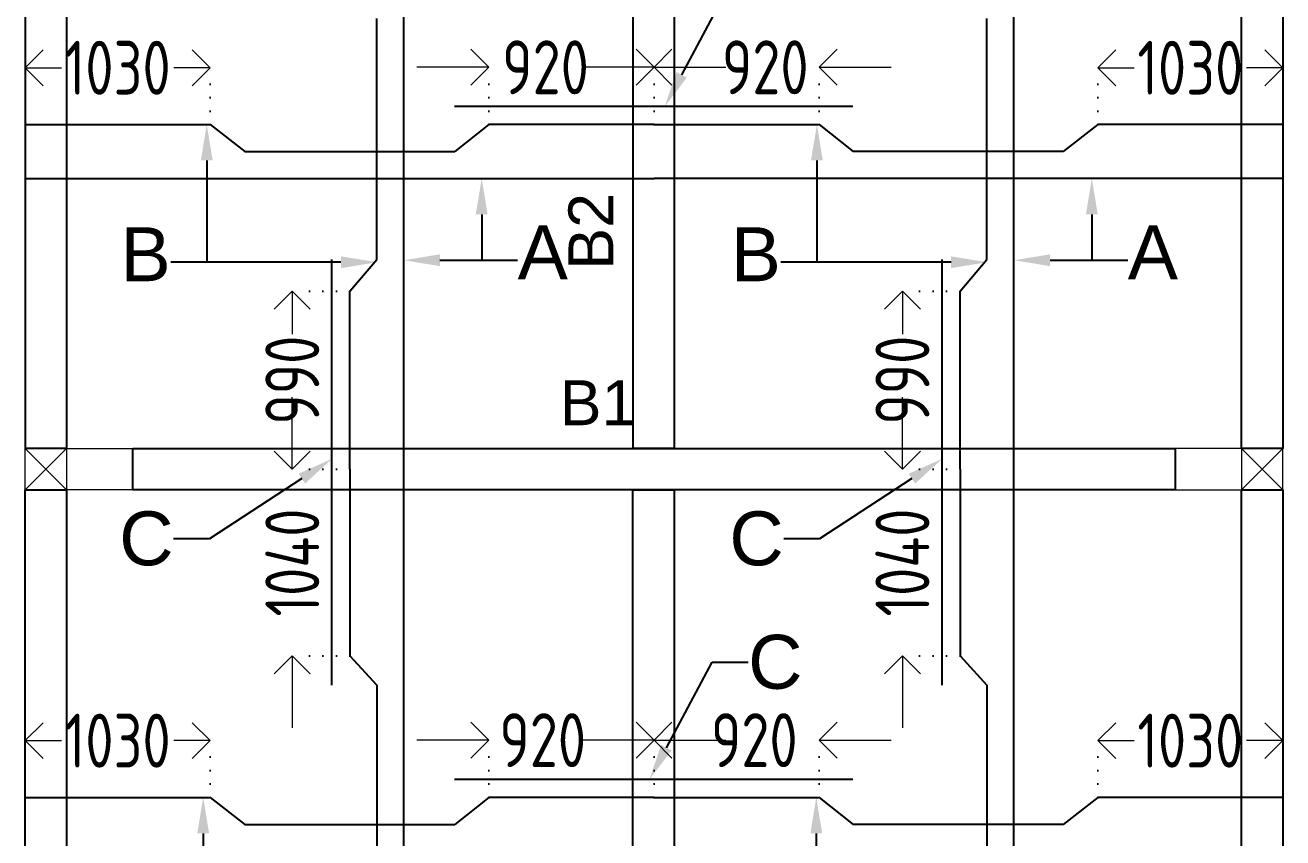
# Model space of a CAD drawing. Header units: inches. Extents: x -605 to 2991212, y -2872845 to 0.
# Drawn here: x 2805439 to 2812439, y -2103179 to -2098657 of the extents above; entities that cross this region are included whole.
import ezdxf
from ezdxf import colors
from ezdxf.entities.mleader import LeaderData, LeaderLine
from ezdxf.enums import TextEntityAlignment as Align
from ezdxf.math import Vec2, Vec3

# ---------------------------------------------------------------- set-up
doc = ezdxf.new("R2010")
doc.units = ezdxf.units.IN
doc.header["$LTSCALE"] = 600
doc.header["$MEASUREMENT"] = 0
doc.linetypes.add('DOT2', pattern=[0.125, 0, -0.125])
for name, color, linetype, lineweight in [('rDIMension', 1, 'Continuous', 18), ('rRCC 2', 40, 'Continuous', 15), ('rREINF 1', 1, 'Continuous', 25)]:
    doc.layers.add(name, color=color, linetype=linetype, lineweight=lineweight)
doc.layers.add('see level', color=2, linetype='Continuous')
doc.styles.add('DIM', font='geniso.shx', dxfattribs={"width": 0.85})
doc.styles.get("Standard").update_dxf_attribs({"font": 'arial.ttf'})
doc.dimstyles.new('ST-100', dxfattribs={"dimscale": 100, "dimtxt": 2.5, "dimasz": 2, "dimexe": 0.18, "dimexo": 0.0625, "dimgap": 0.2, "dimtad": 0, "dimdec": 0, "dimzin": 0, "dimdsep": 46, "dimtxsty": 'DIM', "dimblk": 'OPEN90', "dimcen": 0.09, "dimclrd": 256, "dimclrt": 7, "dimadec": 0, "dimazin": 0, "dimtfac": 1, "dimtdec": 0, "dimtofl": 0, "dimtmove": 0, "dimatfit": 3, "dimldrblk": 'OPEN90', "dimfxl": 1, "dimtolj": 1, "dimtzin": 0, "dimlwd": -1, "dimarcsym": 0})

# ---------------------------------------------------------------- blocks, each defined once
blk = doc.blocks.new('_Open90')
at = {"color": 0, "linetype": 'ByBlock', "lineweight": -2}
for p, q in [((-0.5, 0.5), (0, 0)), ((0, 0), (-1, 0)), ((0, 0), (-0.5, -0.5))]:
    blk.add_line(p, q, dxfattribs=at)
blk = doc.blocks.new('*D96')
at = {"layer": 'Defpoints', "color": 0, "linetype": 'ByBlock', "transparency": 16777216}
for p in [(2806468.9, -2098893.9), (2805438.9, -2099209.7), (2806468.9, -2099209.7)]:
    blk.add_point(p, dxfattribs=at)
at = {"layer": 'rDIMension', "color": 0, "linetype": 'DOT2', "lineweight": -2, "transparency": 16777216}
for p, q in [((2805438.9, -2099209.7), (2805438.9, -2098893.9)), ((2806468.9, -2099209.7), (2806468.9, -2098893.9))]:
    blk.add_line(p, q, dxfattribs=at)
at = {"layer": 'rDIMension', "transparency": 16777216}
for p, q in [((2805638.9, -2098893.9), (2805640.5, -2098893.9)), ((2806268.9, -2098893.9), (2806267.2, -2098893.9))]:
    blk.add_line(p, q, dxfattribs=at)
at = {"layer": 'rDIMension', "linetype": 'ByBlock', "transparency": 16777216, "xscale": 200, "yscale": 200, "zscale": 200, "rotation": 180}
blk.add_blockref('_Open90', (2805438.9, -2098893.9), dxfattribs=at)
at = {"layer": 'rDIMension', "linetype": 'ByBlock', "transparency": 16777216, "xscale": 200, "yscale": 200, "zscale": 200}
blk.add_blockref('_Open90', (2806468.9, -2098893.9), dxfattribs=at)
at = {"layer": 'rDIMension', "color": 7, "linetype": 'ByBlock', "transparency": 16777216, "insert": (2805953.9, -2098893.9), "char_height": 300, "attachment_point": 5, "style": 'DIM'}
blk.add_mtext('\\A1;1030', dxfattribs=at)
blk = doc.blocks.new('*D97')
at = {"layer": 'Defpoints', "color": 0, "linetype": 'ByBlock', "transparency": 16777216}
for p in [(2808938.9, -2098891.3), (2808018.9, -2099209.7), (2808938.9, -2099209.7)]:
    blk.add_point(p, dxfattribs=at)
at = {"layer": 'rDIMension', "transparency": 16777216}
for p, q in [((2807818.9, -2098891.3), (2807618.9, -2098891.3)), ((2809138.9, -2098891.3), (2809338.9, -2098891.3))]:
    blk.add_line(p, q, dxfattribs=at)
at = {"layer": 'rDIMension', "color": 0, "linetype": 'DOT2', "lineweight": -2, "transparency": 16777216}
for p, q in [((2808018.9, -2099209.7), (2808018.9, -2098891.3)), ((2808938.9, -2099209.7), (2808938.9, -2098891.3))]:
    blk.add_line(p, q, dxfattribs=at)
at = {"layer": 'rDIMension', "linetype": 'ByBlock', "transparency": 16777216, "xscale": 200, "yscale": 200, "zscale": 200}
blk.add_blockref('_Open90', (2808018.9, -2098891.3), dxfattribs=at)
at = {"layer": 'rDIMension', "linetype": 'ByBlock', "transparency": 16777216, "xscale": 200, "yscale": 200, "zscale": 200, "rotation": 180}
blk.add_blockref('_Open90', (2808938.9, -2098891.3), dxfattribs=at)
at = {"layer": 'rDIMension', "color": 7, "linetype": 'ByBlock', "transparency": 16777216, "insert": (2808335.2, -2098891.3), "char_height": 300, "attachment_point": 5, "style": 'DIM'}
blk.add_mtext('\\A1;920', dxfattribs=at)
blk = doc.blocks.new('*D98')
at = {"layer": 'Defpoints', "color": 0, "linetype": 'ByBlock', "transparency": 16777216}
for p in [(2811408.9, -2098893.9), (2811408.9, -2099209.7), (2812438.9, -2099209.7)]:
    blk.add_point(p, dxfattribs=at)
at = {"layer": 'rDIMension', "color": 0, "linetype": 'DOT2', "lineweight": -2, "transparency": 16777216}
for p, q in [((2811408.9, -2099209.7), (2811408.9, -2098893.9)), ((2812438.9, -2099209.7), (2812438.9, -2098893.9))]:
    blk.add_line(p, q, dxfattribs=at)
at = {"layer": 'rDIMension', "transparency": 16777216}
for p, q in [((2811608.9, -2098893.9), (2811610.5, -2098893.9)), ((2812238.9, -2098893.9), (2812237.2, -2098893.9))]:
    blk.add_line(p, q, dxfattribs=at)
at = {"layer": 'rDIMension', "linetype": 'ByBlock', "transparency": 16777216, "xscale": 200, "yscale": 200, "zscale": 200, "rotation": 180}
blk.add_blockref('_Open90', (2811408.9, -2098893.9), dxfattribs=at)
at = {"layer": 'rDIMension', "linetype": 'ByBlock', "transparency": 16777216, "xscale": 200, "yscale": 200, "zscale": 200}
blk.add_blockref('_Open90', (2812438.9, -2098893.9), dxfattribs=at)
at = {"layer": 'rDIMension', "color": 7, "linetype": 'ByBlock', "transparency": 16777216, "insert": (2811923.9, -2098893.9), "char_height": 300, "attachment_point": 5, "style": 'DIM'}
blk.add_mtext('\\A1;1030', dxfattribs=at)
blk = doc.blocks.new('*D99')
at = {"layer": 'Defpoints', "color": 0, "linetype": 'ByBlock', "transparency": 16777216}
for p in [(2808938.9, -2098891.3), (2808938.9, -2099209.7), (2809858.9, -2099209.7)]:
    blk.add_point(p, dxfattribs=at)
at = {"layer": 'rDIMension', "transparency": 16777216}
for p, q in [((2808738.9, -2098891.3), (2808538.9, -2098891.3)), ((2810058.9, -2098891.3), (2810258.9, -2098891.3))]:
    blk.add_line(p, q, dxfattribs=at)
at = {"layer": 'rDIMension', "color": 0, "linetype": 'DOT2', "lineweight": -2, "transparency": 16777216}
for p, q in [((2808938.9, -2099209.7), (2808938.9, -2098891.3)), ((2809858.9, -2099209.7), (2809858.9, -2098891.3))]:
    blk.add_line(p, q, dxfattribs=at)
at = {"layer": 'rDIMension', "linetype": 'ByBlock', "transparency": 16777216, "xscale": 200, "yscale": 200, "zscale": 200}
blk.add_blockref('_Open90', (2808938.9, -2098891.3), dxfattribs=at)
at = {"layer": 'rDIMension', "linetype": 'ByBlock', "transparency": 16777216, "xscale": 200, "yscale": 200, "zscale": 200, "rotation": 180}
blk.add_blockref('_Open90', (2809858.9, -2098891.3), dxfattribs=at)
at = {"layer": 'rDIMension', "color": 7, "linetype": 'ByBlock', "transparency": 16777216, "insert": (2809558.2, -2098891.3), "char_height": 300, "attachment_point": 5, "style": 'DIM'}
blk.add_mtext('\\A1;920', dxfattribs=at)
blk = doc.blocks.new('*D100')
at = {"layer": 'Defpoints', "color": 0, "linetype": 'ByBlock', "transparency": 16777216}
for p in [(2806468.9, -2102638), (2805438.9, -2102953.7), (2806468.9, -2102953.7)]:
    blk.add_point(p, dxfattribs=at)
at = {"layer": 'rDIMension', "color": 0, "linetype": 'DOT2', "lineweight": -2, "transparency": 16777216}
for p, q in [((2805438.9, -2102953.7), (2805438.9, -2102638)), ((2806468.9, -2102953.7), (2806468.9, -2102638))]:
    blk.add_line(p, q, dxfattribs=at)
at = {"layer": 'rDIMension', "transparency": 16777216}
for p, q in [((2805638.9, -2102638), (2805640.5, -2102638)), ((2806268.9, -2102638), (2806267.2, -2102638))]:
    blk.add_line(p, q, dxfattribs=at)
at = {"layer": 'rDIMension', "linetype": 'ByBlock', "transparency": 16777216, "xscale": 200, "yscale": 200, "zscale": 200, "rotation": 180}
blk.add_blockref('_Open90', (2805438.9, -2102638), dxfattribs=at)
at = {"layer": 'rDIMension', "linetype": 'ByBlock', "transparency": 16777216, "xscale": 200, "yscale": 200, "zscale": 200}
blk.add_blockref('_Open90', (2806468.9, -2102638), dxfattribs=at)
at = {"layer": 'rDIMension', "color": 7, "linetype": 'ByBlock', "transparency": 16777216, "insert": (2805953.9, -2102638), "char_height": 300, "attachment_point": 5, "style": 'DIM'}
blk.add_mtext('\\A1;1030', dxfattribs=at)
blk = doc.blocks.new('*D101')
at = {"layer": 'Defpoints', "color": 0, "linetype": 'ByBlock', "transparency": 16777216}
for p in [(2808938.9, -2102635.3), (2808018.9, -2102953.7), (2808938.9, -2102953.7)]:
    blk.add_point(p, dxfattribs=at)
at = {"layer": 'rDIMension', "transparency": 16777216}
for p, q in [((2807818.9, -2102635.3), (2807618.9, -2102635.3)), ((2809138.9, -2102635.3), (2809338.9, -2102635.3))]:
    blk.add_line(p, q, dxfattribs=at)
at = {"layer": 'rDIMension', "color": 0, "linetype": 'DOT2', "lineweight": -2, "transparency": 16777216}
for p, q in [((2808018.9, -2102953.7), (2808018.9, -2102635.3)), ((2808938.9, -2102953.7), (2808938.9, -2102635.3))]:
    blk.add_line(p, q, dxfattribs=at)
at = {"layer": 'rDIMension', "linetype": 'ByBlock', "transparency": 16777216, "xscale": 200, "yscale": 200, "zscale": 200}
blk.add_blockref('_Open90', (2808018.9, -2102635.3), dxfattribs=at)
at = {"layer": 'rDIMension', "linetype": 'ByBlock', "transparency": 16777216, "xscale": 200, "yscale": 200, "zscale": 200, "rotation": 180}
blk.add_blockref('_Open90', (2808938.9, -2102635.3), dxfattribs=at)
at = {"layer": 'rDIMension', "color": 7, "linetype": 'ByBlock', "transparency": 16777216, "insert": (2808319.6, -2102635.3), "char_height": 300, "attachment_point": 5, "style": 'DIM'}
blk.add_mtext('\\A1;920', dxfattribs=at)
blk = doc.blocks.new('*D102')
at = {"layer": 'Defpoints', "color": 0, "linetype": 'ByBlock', "transparency": 16777216}
for p in [(2811408.9, -2102638), (2811408.9, -2102953.7), (2812438.9, -2102953.7)]:
    blk.add_point(p, dxfattribs=at)
at = {"layer": 'rDIMension', "color": 0, "linetype": 'DOT2', "lineweight": -2, "transparency": 16777216}
for p, q in [((2811408.9, -2102953.7), (2811408.9, -2102638)), ((2812438.9, -2102953.7), (2812438.9, -2102638))]:
    blk.add_line(p, q, dxfattribs=at)
at = {"layer": 'rDIMension', "transparency": 16777216}
for p, q in [((2811608.9, -2102638), (2811610.5, -2102638)), ((2812238.9, -2102638), (2812237.2, -2102638))]:
    blk.add_line(p, q, dxfattribs=at)
at = {"layer": 'rDIMension', "linetype": 'ByBlock', "transparency": 16777216, "xscale": 200, "yscale": 200, "zscale": 200, "rotation": 180}
blk.add_blockref('_Open90', (2811408.9, -2102638), dxfattribs=at)
at = {"layer": 'rDIMension', "linetype": 'ByBlock', "transparency": 16777216, "xscale": 200, "yscale": 200, "zscale": 200}
blk.add_blockref('_Open90', (2812438.9, -2102638), dxfattribs=at)
at = {"layer": 'rDIMension', "color": 7, "linetype": 'ByBlock', "transparency": 16777216, "insert": (2811923.9, -2102638), "char_height": 300, "attachment_point": 5, "style": 'DIM'}
blk.add_mtext('\\A1;1030', dxfattribs=at)
blk = doc.blocks.new('*D209')
at = {"layer": 'Defpoints', "color": 0, "linetype": 'ByBlock', "transparency": 16777216}
for p in [(2807246.4, -2101126.9), (2806925.7, -2102166.9), (2807246.4, -2102166.9)]:
    blk.add_point(p, dxfattribs=at)
at = {"layer": 'rDIMension', "transparency": 16777216}
for p, q in [((2806925.7, -2100926.9), (2806925.7, -2100726.9)), ((2806925.7, -2102366.9), (2806925.7, -2102566.9))]:
    blk.add_line(p, q, dxfattribs=at)
at = {"layer": 'rDIMension', "color": 0, "linetype": 'DOT2', "lineweight": -2, "transparency": 16777216}
for p, q in [((2807246.4, -2101126.9), (2806925.7, -2101126.9)), ((2807246.4, -2102166.9), (2806925.7, -2102166.9))]:
    blk.add_line(p, q, dxfattribs=at)
at = {"layer": 'rDIMension', "linetype": 'ByBlock', "transparency": 16777216, "xscale": 200, "yscale": 200, "zscale": 200}
for p, rotation in [((2806925.7, -2101126.9), 270), ((2806925.7, -2102166.9), 90)]:
    blk.add_blockref('_Open90', p, dxfattribs=dict(at, rotation=rotation))
at = {"layer": 'rDIMension', "color": 7, "linetype": 'ByBlock', "transparency": 16777216, "insert": (2806925.7, -2101646.9), "char_height": 300, "attachment_point": 5, "rotation": 90, "style": 'DIM'}
blk.add_mtext('\\A1;1040', dxfattribs=at)
blk = doc.blocks.new('*D211')
at = {"layer": 'Defpoints', "color": 0, "linetype": 'ByBlock', "transparency": 16777216}
for p in [(2810642.2, -2101126.9), (2810321.5, -2102166.9), (2810642.2, -2102166.9)]:
    blk.add_point(p, dxfattribs=at)
at = {"layer": 'rDIMension', "transparency": 16777216}
for p, q in [((2810321.5, -2100926.9), (2810321.5, -2100726.9)), ((2810321.5, -2102366.9), (2810321.5, -2102566.9))]:
    blk.add_line(p, q, dxfattribs=at)
at = {"layer": 'rDIMension', "color": 0, "linetype": 'DOT2', "lineweight": -2, "transparency": 16777216}
for p, q in [((2810642.2, -2101126.9), (2810321.5, -2101126.9)), ((2810642.2, -2102166.9), (2810321.5, -2102166.9))]:
    blk.add_line(p, q, dxfattribs=at)
at = {"layer": 'rDIMension', "linetype": 'ByBlock', "transparency": 16777216, "xscale": 200, "yscale": 200, "zscale": 200}
for p, rotation in [((2810321.5, -2101126.9), 270), ((2810321.5, -2102166.9), 90)]:
    blk.add_blockref('_Open90', p, dxfattribs=dict(at, rotation=rotation))
at = {"layer": 'rDIMension', "color": 7, "linetype": 'ByBlock', "transparency": 16777216, "insert": (2810321.5, -2101646.9), "char_height": 300, "attachment_point": 5, "rotation": 90, "style": 'DIM'}
blk.add_mtext('\\A1;1040', dxfattribs=at)
blk = doc.blocks.new('*D212')
at = {"layer": 'Defpoints', "color": 0, "linetype": 'ByBlock', "transparency": 16777216}
for p in [(2809858.9, -2102635.3), (2808938.9, -2102953.7), (2809858.9, -2102953.7)]:
    blk.add_point(p, dxfattribs=at)
at = {"layer": 'rDIMension', "transparency": 16777216}
for p, q in [((2808738.9, -2102635.3), (2808538.9, -2102635.3)), ((2810058.9, -2102635.3), (2810258.9, -2102635.3))]:
    blk.add_line(p, q, dxfattribs=at)
at = {"layer": 'rDIMension', "color": 0, "linetype": 'DOT2', "lineweight": -2, "transparency": 16777216}
for p, q in [((2808938.9, -2102953.7), (2808938.9, -2102635.3)), ((2809858.9, -2102953.7), (2809858.9, -2102635.3))]:
    blk.add_line(p, q, dxfattribs=at)
at = {"layer": 'rDIMension', "linetype": 'ByBlock', "transparency": 16777216, "xscale": 200, "yscale": 200, "zscale": 200}
blk.add_blockref('_Open90', (2808938.9, -2102635.3), dxfattribs=at)
at = {"layer": 'rDIMension', "linetype": 'ByBlock', "transparency": 16777216, "xscale": 200, "yscale": 200, "zscale": 200, "rotation": 180}
blk.add_blockref('_Open90', (2809858.9, -2102635.3), dxfattribs=at)
at = {"layer": 'rDIMension', "color": 7, "linetype": 'ByBlock', "transparency": 16777216, "insert": (2809497.2, -2102635.3), "char_height": 300, "attachment_point": 5, "style": 'DIM'}
blk.add_mtext('\\A1;920', dxfattribs=at)
blk = doc.blocks.new('*D213')
at = {"layer": 'Defpoints', "color": 0, "linetype": 'ByBlock', "transparency": 16777216}
for p in [(2806925.7, -2100136.9), (2807246.4, -2100136.9), (2807246.4, -2101126.9)]:
    blk.add_point(p, dxfattribs=at)
at = {"layer": 'rDIMension', "color": 0, "linetype": 'DOT2', "lineweight": -2, "transparency": 16777216}
for p, q in [((2807246.4, -2100136.9), (2806925.7, -2100136.9)), ((2807246.4, -2101126.9), (2806925.7, -2101126.9))]:
    blk.add_line(p, q, dxfattribs=at)
at = {"layer": 'rDIMension', "transparency": 16777216}
for p, q in [((2806925.7, -2100336.9), (2806925.7, -2100376.6)), ((2806925.7, -2100926.9), (2806925.7, -2100887.3))]:
    blk.add_line(p, q, dxfattribs=at)
at = {"layer": 'rDIMension', "linetype": 'ByBlock', "transparency": 16777216, "xscale": 200, "yscale": 200, "zscale": 200}
for p, rotation in [((2806925.7, -2100136.9), 90), ((2806925.7, -2101126.9), 270)]:
    blk.add_blockref('_Open90', p, dxfattribs=dict(at, rotation=rotation))
at = {"layer": 'rDIMension', "color": 7, "linetype": 'ByBlock', "transparency": 16777216, "insert": (2806925.7, -2100631.9), "char_height": 300, "attachment_point": 5, "rotation": 90, "style": 'DIM'}
blk.add_mtext('\\A1;990', dxfattribs=at)
blk = doc.blocks.new('*D215')
at = {"layer": 'Defpoints', "color": 0, "linetype": 'ByBlock', "transparency": 16777216}
for p in [(2810321.5, -2100136.9), (2810642.2, -2100136.9), (2810642.2, -2101126.9)]:
    blk.add_point(p, dxfattribs=at)
at = {"layer": 'rDIMension', "color": 0, "linetype": 'DOT2', "lineweight": -2, "transparency": 16777216}
for p, q in [((2810642.2, -2100136.9), (2810321.5, -2100136.9)), ((2810642.2, -2101126.9), (2810321.5, -2101126.9))]:
    blk.add_line(p, q, dxfattribs=at)
at = {"layer": 'rDIMension', "transparency": 16777216}
for p, q in [((2810321.5, -2100336.9), (2810321.5, -2100376.6)), ((2810321.5, -2100926.9), (2810321.5, -2100887.3))]:
    blk.add_line(p, q, dxfattribs=at)
at = {"layer": 'rDIMension', "linetype": 'ByBlock', "transparency": 16777216, "xscale": 200, "yscale": 200, "zscale": 200}
for p, rotation in [((2810321.5, -2100136.9), 90), ((2810321.5, -2101126.9), 270)]:
    blk.add_blockref('_Open90', p, dxfattribs=dict(at, rotation=rotation))
at = {"layer": 'rDIMension', "color": 7, "linetype": 'ByBlock', "transparency": 16777216, "insert": (2810321.5, -2100631.9), "char_height": 300, "attachment_point": 5, "rotation": 90, "style": 'DIM'}
blk.add_mtext('\\A1;990', dxfattribs=at)

msp = doc.modelspace()

# ---------------------------------------------------------------- linework, layer by layer
at = {"color": 4, "linetype": 'ByBlock'}
for points in [[(2807546.4, -2101126.9), (2807546.4, -2097452.5)], [(2810942.2, -2101126.9), (2810942.2, -2097452.5)], [(2807396.4, -2099960.1), (2807396.4, -2098619.3)], [(2810792.2, -2099960.1), (2810792.2, -2098619.3)], [(2810044.9, -2099109.7), (2807828.4, -2099109.7)], [(2805438.9, -2099209.7), (2806468.9, -2099209.7), (2806662.1, -2099359.7)], [(2808938.9, -2099209.7), (2808018.9, -2099209.7), (2807830.6, -2099359.7)], [(2808938.9, -2099209.7), (2809858.9, -2099209.7), (2810047.1, -2099359.7)], [(2812438.9, -2099209.7), (2811408.9, -2099209.7), (2811215.6, -2099359.7)], [(2806662.1, -2099359.7), (2807830.6, -2099359.7)], [(2811215.6, -2099359.7), (2810047.1, -2099359.7)], [(2805438.9, -2099509.7), (2808938.9, -2099509.7)], [(2812438.9, -2099509.7), (2808938.9, -2099509.7)], [(2807146.4, -2102328.8), (2807146.4, -2099960.1)], [(2807246.4, -2101126.9), (2807246.4, -2100136.9), (2807396.4, -2099960.1)], [(2810542.2, -2102328.8), (2810542.2, -2099960.1)], [(2810642.2, -2101126.9), (2810642.2, -2100136.9), (2810792.2, -2099960.1)], [(2807246.4, -2101126.9), (2807246.4, -2102166.9), (2807396.4, -2102328.8)], [(2807546.4, -2105016.9), (2807546.4, -2101126.9)], [(2810642.2, -2101126.9), (2810642.2, -2102166.9), (2810792.2, -2102328.8)], [(2810942.2, -2105016.9), (2810942.2, -2101126.9)], [(2807396.4, -2102328.8), (2807396.4, -2103815.1)], [(2810792.2, -2102328.8), (2810792.2, -2103815.1)], [(2810044.9, -2102853.7), (2807828.4, -2102853.7)], [(2805438.9, -2102953.7), (2806468.9, -2102953.7), (2806662.1, -2103103.7)], [(2808938.9, -2102953.7), (2808018.9, -2102953.7), (2807830.6, -2103103.7)], [(2808938.9, -2102953.7), (2809858.9, -2102953.7), (2810047.1, -2103103.7)], [(2812438.9, -2102953.7), (2811408.9, -2102953.7), (2811215.6, -2103103.7)], [(2806662.1, -2103103.7), (2807830.6, -2103103.7)], [(2811215.6, -2103103.7), (2810047.1, -2103103.7)]]:
    msp.add_lwpolyline(points, dxfattribs=at)
at = {"color": 1, "linetype": 'ByBlock'}
for points in [[(2805441, -2097567.5), (2805668.9, -2097567.5), (2805668.9, -2101011.9), (2805441, -2101011.9)], [(2808823.8, -2097567.5), (2809051.7, -2097567.5), (2809051.7, -2101011.9), (2808823.8, -2101011.9)], [(2812208.9, -2097567.5), (2812438.9, -2097567.5), (2812438.9, -2101011.9), (2812208.9, -2101011.9)], [(2806038.9, -2101011.9), (2811838.9, -2101011.9), (2811838.9, -2101241.9), (2806038.9, -2101241.9)], [(2805438.9, -2101241.9), (2805668.9, -2101241.9), (2805668.9, -2104901.9), (2805438.9, -2104901.9)], [(2808821.7, -2101241.9), (2809051.7, -2101241.9), (2809051.7, -2104901.9), (2808821.7, -2104901.9)], [(2812208.9, -2101241.9), (2812438.9, -2101241.9), (2812438.9, -2104901.9), (2812208.9, -2104901.9)]]:
    msp.add_lwpolyline(points, close=True, dxfattribs=at)
at = {"layer": 'rRCC 2', "color": 6}
for p, q in [((2805438.9, -2101011.9), (2805668.9, -2101241.9)), ((2805438.9, -2101241.9), (2805668.9, -2101011.9)), ((2812438.9, -2101011.9), (2812208.9, -2101241.9)), ((2812438.9, -2101241.9), (2812208.9, -2101011.9))]:
    msp.add_line(p, q, dxfattribs=at)
for points in [[(2805438.9, -2101241.9), (2805438.9, -2101011.9), (2806038.9, -2101011.9), (2806038.9, -2101241.9)], [(2805438.9, -2101011.9), (2805668.9, -2101011.9), (2805668.9, -2101241.9), (2805438.9, -2101241.9)], [(2812438.9, -2101241.9), (2812438.9, -2101011.9), (2811838.9, -2101011.9), (2811838.9, -2101241.9)], [(2812438.9, -2101011.9), (2812208.9, -2101011.9), (2812208.9, -2101241.9), (2812438.9, -2101241.9)]]:
    msp.add_lwpolyline(points, close=True, dxfattribs=at)
at = {"layer": 'see level', "color": 4, "linetype": 'ByBlock', "lineweight": 20}
msp.add_line((2805668.9, -2101011.9), (2805438.9, -2101011.9), dxfattribs=at)

# ---------------------------------------------------------------- texts
at = {"layer": 'rRCC 2'}
msp.add_text('B2', height=250, rotation=90, dxfattribs=at).set_placement((2808587.5, -2099804.2), align=Align.MIDDLE_CENTER)
msp.add_text('B1', height=250, dxfattribs=at).set_placement((2808627.5, -2100757.7), align=Align.MIDDLE_CENTER)

# ---------------------------------------------------------------- dimensions: what is measured, and where the dimension line sits
at = {"layer": 'rDIMension', "color": 1, "linetype": 'ByBlock'}
for base, p1, p2, override, picture, middle in [((2806468.9, -2098893.9), (2805438.9, -2099209.7), (2806468.9, -2099209.7), {"dimtxt": 3, "dimasz": 2, "dimexe": 0, "dimexo": 0, "dimtmove": 1, "dimfxl": 1.25, "dimtfillclr": 256, "dimarcsym": 2}, '*D96', (2805953.9, -2098893.9)), ((2808938.9, -2098891.3), (2808018.9, -2099209.7), (2808938.9, -2099209.7), {"dimtxt": 3, "dimexe": 0, "dimexo": 0, "dimtmove": 1, "dimfxl": 1.25, "dimtfillclr": 256, "dimarcsym": 2}, '*D97', (2808335.2, -2098891.3)), ((2806468.9, -2102638), (2805438.9, -2102953.7), (2806468.9, -2102953.7), {"dimtxt": 3, "dimasz": 2, "dimexe": 0, "dimexo": 0, "dimtmove": 1, "dimfxl": 1.25, "dimtfillclr": 256, "dimarcsym": 2}, '*D100', (2805953.9, -2102638)), ((2808938.9, -2102635.3), (2808018.9, -2102953.7), (2808938.9, -2102953.7), {"dimtxt": 3, "dimexe": 0, "dimexo": 0, "dimtmove": 1, "dimfxl": 1.25, "dimtfillclr": 256, "dimarcsym": 2}, '*D101', (2808319.6, -2102635.3))]:
    dim = msp.add_linear_dim(base=base, p1=p1, p2=p2, dimstyle='ST-100', override=override, dxfattribs=at)
    dim.commit()
    dim.dimension.update_dxf_attribs({"geometry": picture, "text_midpoint": middle, "dimtype": 160})
for base, p1, p2, override, picture, middle in [((2808938.9, -2098891.3), (2809858.9, -2099209.7), (2808938.9, -2099209.7), {"dimtxt": 3, "dimexe": 0, "dimexo": 0, "dimtmove": 1, "dimfxl": 1.25, "dimtfillclr": 256, "dimarcsym": 2}, '*D99', (2809558.2, -2098891.3)), ((2811408.9, -2098893.9), (2812438.9, -2099209.7), (2811408.9, -2099209.7), {"dimtxt": 3, "dimasz": 2, "dimexe": 0, "dimexo": 0, "dimtmove": 1, "dimfxl": 1.25, "dimtfillclr": 256, "dimarcsym": 2}, '*D98', (2811923.9, -2098893.9)), ((2811408.9, -2102638), (2812438.9, -2102953.7), (2811408.9, -2102953.7), {"dimtxt": 3, "dimasz": 2, "dimexe": 0, "dimexo": 0, "dimtmove": 1, "dimfxl": 1.25, "dimtfillclr": 256, "dimarcsym": 2}, '*D102', (2811923.9, -2102638))]:
    dim = msp.add_linear_dim(base=base, p1=p1, p2=p2, angle=180, dimstyle='ST-100', override=override, dxfattribs=at)
    dim.commit()
    dim.dimension.update_dxf_attribs({"geometry": picture, "text_midpoint": middle, "dimtype": 160})
for base, p1, p2, picture, middle in [((2806925.7, -2100136.9), (2807246.4, -2101126.9), (2807246.4, -2100136.9), '*D213', (2806925.7, -2100631.9)), ((2810321.5, -2100136.9), (2810642.2, -2101126.9), (2810642.2, -2100136.9), '*D215', (2810321.5, -2100631.9)), ((2806925.7, -2102166.9), (2807246.4, -2101126.9), (2807246.4, -2102166.9), '*D209', (2806925.7, -2101646.9)), ((2810321.5, -2102166.9), (2810642.2, -2101126.9), (2810642.2, -2102166.9), '*D211', (2810321.5, -2101646.9))]:
    dim = msp.add_linear_dim(base=base, p1=p1, p2=p2, angle=90, dimstyle='ST-100', override={"dimtxt": 3, "dimexe": 0, "dimexo": 0, "dimtmove": 1, "dimfxl": 1.25, "dimtfillclr": 256, "dimarcsym": 2}, dxfattribs=at)
    dim.commit()
    dim.dimension.update_dxf_attribs({"geometry": picture, "text_midpoint": middle})
at = {"layer": 'rDIMension', "color": 4, "linetype": 'ByBlock'}
dim = msp.add_linear_dim(base=(2809858.9, -2102635.3), p1=(2808938.9, -2102953.7), p2=(2809858.9, -2102953.7), dimstyle='ST-100', override={"dimtxt": 3, "dimexe": 0, "dimexo": 0, "dimtmove": 1, "dimfxl": 1.25, "dimtfillclr": 256, "dimarcsym": 2}, dxfattribs=at)
dim.commit()
dim.dimension.update_dxf_attribs({"geometry": '*D212', "text_midpoint": (2809497.2, -2102635.3), "dimtype": 160})

# ---------------------------------------------------------------- leaders
at = {"layer": 'rREINF 1', "color": 3, "linetype": 'ByBlock'}
ml = msp.add_multileader_mtext('Standard', dxfattribs=at)
ml.set_content('C', color=3)
ml.set_leader_properties()
ml.build(insert=Vec2(0, 0))
ml.multileader.update_dxf_attribs({"text_top_attachment_type": 0, "text_bottom_attachment_type": 0, "dogleg_length": 200, "arrow_head_size": 200})
ctx = ml.context
ctx.base_point, ctx.char_height, ctx.arrow_head_size, ctx.landing_gap_size, ctx.plane_origin = Vec3(2809547.8, -2098457.8), 300, 200, 0.09, Vec3(2808577, -2099360.3)
notes = []
notes.append((ctx, [(0, (1, 1, 0), (2809347.8, -2098457.8), (1, 0), 200, [(0, [(2808998.4, -2099109.7)], 256, [])])]))
ctx.mtext.insert, ctx.mtext.flow_direction = Vec3(2809547.9, -2098305.2), 5
ml = msp.add_multileader_mtext('Standard', dxfattribs=at)
ml.set_content('B', color=3)
ml.set_leader_properties()
ml.build(insert=Vec2(0, 0))
ml.multileader.update_dxf_attribs({"text_top_attachment_type": 0, "text_bottom_attachment_type": 0, "dogleg_length": 200, "arrow_head_size": 200})
ctx = ml.context
ctx.base_point, ctx.char_height, ctx.arrow_head_size, ctx.landing_gap_size, ctx.plane_origin = Vec3(2806022.9, -2099976), 300, 200, 0.09, Vec3(2806483.7, -2099382.8)
ctx.text_align_type = 2
notes.append((ctx, [(0, (1, 1, 0), (2806449.6, -2099976), (-1, 0), 200, [(0, [(2806449.6, -2099209.7)], 256, [])])]))
ctx.mtext.insert, ctx.mtext.alignment, ctx.mtext.flow_direction = Vec3(2806249.5, -2099781.6), 3, 5
ml = msp.add_multileader_mtext('Standard', dxfattribs=at)
ml.set_content('B', color=3)
ml.set_leader_properties()
ml.build(insert=Vec2(0, 0))
ml.multileader.update_dxf_attribs({"text_top_attachment_type": 0, "text_bottom_attachment_type": 0, "dogleg_length": 200, "arrow_head_size": 200})
ctx = ml.context
ctx.base_point, ctx.char_height, ctx.arrow_head_size, ctx.landing_gap_size, ctx.plane_origin = Vec3(2809418.7, -2099976), 300, 200, 0.09, Vec3(2809879.5, -2099382.8)
ctx.text_align_type = 2
notes.append((ctx, [(0, (1, 1, 0), (2809845.4, -2099976), (-1, 0), 200, [(0, [(2809845.4, -2099209.7)], 256, [])])]))
ctx.mtext.insert, ctx.mtext.alignment, ctx.mtext.flow_direction = Vec3(2809645.3, -2099781.6), 3, 5
ml = msp.add_multileader_mtext('Standard', dxfattribs=at)
ml.set_content('A', color=3)
ml.set_leader_properties()
ml.build(insert=Vec2(0, 0))
ml.multileader.update_dxf_attribs({"text_top_attachment_type": 0, "text_bottom_attachment_type": 0, "dogleg_length": 200, "arrow_head_size": 200})
ctx = ml.context
ctx.base_point, ctx.char_height, ctx.arrow_head_size, ctx.landing_gap_size, ctx.plane_origin = Vec3(2808179.9, -2099964.9), 300, 200, 0.09, Vec3(2808133.3, -2099371.6)
notes.append((ctx, [(0, (1, 1, 0), (2807979.9, -2099964.9), (1, 0), 200, [(0, [(2807979.9, -2099509.7)], 256, [])])]))
ctx.mtext.insert, ctx.mtext.flow_direction = Vec3(2808180, -2099770.5), 5
ml = msp.add_multileader_mtext('Standard', dxfattribs=at)
ml.set_content('A', color=3)
ml.set_leader_properties()
ml.build(insert=Vec2(0, 0))
ml.multileader.update_dxf_attribs({"text_top_attachment_type": 0, "text_bottom_attachment_type": 0, "dogleg_length": 200, "arrow_head_size": 200})
ctx = ml.context
ctx.base_point, ctx.char_height, ctx.arrow_head_size, ctx.landing_gap_size, ctx.plane_origin = Vec3(2811575.7, -2099964.9), 300, 200, 0.09, Vec3(2811529.2, -2099371.6)
notes.append((ctx, [(0, (1, 1, 0), (2811375.7, -2099964.9), (1, 0), 200, [(0, [(2811375.7, -2099509.7)], 256, [])])]))
ctx.mtext.insert, ctx.mtext.flow_direction = Vec3(2811575.8, -2099770.5), 5
ml = msp.add_multileader_mtext('Standard', dxfattribs=at)
ml.set_content('', color=3)
ml.set_leader_properties()
ml.build(insert=Vec2(0, 0))
ml.multileader.update_dxf_attribs({"text_top_attachment_type": 0, "text_bottom_attachment_type": 0, "dogleg_length": 200, "arrow_head_size": 200})
ctx = ml.context
ctx.base_point, ctx.char_height, ctx.arrow_head_size, ctx.landing_gap_size, ctx.plane_origin = Vec3(2806395.8, -2099976), 300, 200, 0.09, Vec3(2807199.4, -2099976)
ctx.text_align_type = 2
notes.append((ctx, [(0, (1, 1, 0), (2806596, -2099976), (-1, 0), 200, [(0, [(2807396.4, -2099976)], 256, [])])]))
ctx.mtext.insert, ctx.mtext.alignment, ctx.mtext.flow_direction = Vec3(2806395.9, -2099826), 3, 5
ml = msp.add_multileader_mtext('Standard', dxfattribs=at)
ml.set_content('', color=3)
ml.set_leader_properties()
ml.build(insert=Vec2(0, 0))
ml.multileader.update_dxf_attribs({"text_top_attachment_type": 0, "text_bottom_attachment_type": 0, "dogleg_length": 200, "arrow_head_size": 200})
ctx = ml.context
ctx.base_point, ctx.char_height, ctx.arrow_head_size, ctx.landing_gap_size, ctx.plane_origin = Vec3(2808179.9, -2099964.9), 300, 200, 0.09, Vec3(2807564.1, -2099964.9)
notes.append((ctx, [(0, (1, 1, 0), (2807979.9, -2099964.9), (1, 0), 200, [(0, [(2807547.2, -2099964.9)], 256, [])])]))
ctx.mtext.insert, ctx.mtext.flow_direction = Vec3(2808180, -2099814.9), 5
ml = msp.add_multileader_mtext('Standard', dxfattribs=at)
ml.set_content('', color=3)
ml.set_leader_properties()
ml.build(insert=Vec2(0, 0))
ml.multileader.update_dxf_attribs({"text_top_attachment_type": 0, "text_bottom_attachment_type": 0, "dogleg_length": 200, "arrow_head_size": 200})
ctx = ml.context
ctx.base_point, ctx.char_height, ctx.arrow_head_size, ctx.landing_gap_size, ctx.plane_origin = Vec3(2809791.6, -2099976), 300, 200, 0.09, Vec3(2810595.2, -2099976)
ctx.text_align_type = 2
notes.append((ctx, [(0, (1, 1, 0), (2809991.8, -2099976), (-1, 0), 200, [(0, [(2810792.2, -2099976)], 256, [])])]))
ctx.mtext.insert, ctx.mtext.alignment, ctx.mtext.flow_direction = Vec3(2809791.7, -2099826), 3, 5
ml = msp.add_multileader_mtext('Standard', dxfattribs=at)
ml.set_content('', color=3)
ml.set_leader_properties()
ml.build(insert=Vec2(0, 0))
ml.multileader.update_dxf_attribs({"text_top_attachment_type": 0, "text_bottom_attachment_type": 0, "dogleg_length": 200, "arrow_head_size": 200})
ctx = ml.context
ctx.base_point, ctx.char_height, ctx.arrow_head_size, ctx.landing_gap_size, ctx.plane_origin = Vec3(2811575.7, -2099964.9), 300, 200, 0.09, Vec3(2810959.9, -2099964.9)
notes.append((ctx, [(0, (1, 1, 0), (2811375.7, -2099964.9), (1, 0), 200, [(0, [(2810943, -2099964.9)], 256, [])])]))
ctx.mtext.insert, ctx.mtext.flow_direction = Vec3(2811575.8, -2099814.9), 5
ml = msp.add_multileader_mtext('Standard', dxfattribs=at)
ml.set_content('C', color=3)
ml.set_leader_properties()
ml.build(insert=Vec2(0, 0))
ml.multileader.update_dxf_attribs({"text_top_attachment_type": 0, "text_bottom_attachment_type": 0, "dogleg_length": 200, "arrow_head_size": 200})
ctx = ml.context
ctx.base_point, ctx.char_height, ctx.arrow_head_size, ctx.landing_gap_size, ctx.plane_origin = Vec3(2805999.6, -2101514.9), 300, 200, 0.09, Vec3(2806895.9, -2101112.4)
ctx.text_align_type = 2
notes.append((ctx, [(1, (1, 1, 0), (2806465, -2101514.9), (-1, 0), 200, [(0, [(2807146.4, -2101070.5)], 256, [])])]))
ctx.mtext.insert, ctx.mtext.alignment, ctx.mtext.flow_direction = Vec3(2806264.9, -2101362.4), 3, 5
ml = msp.add_multileader_mtext('Standard', dxfattribs=at)
ml.set_content('C', color=3)
ml.set_leader_properties()
ml.build(insert=Vec2(0, 0))
ml.multileader.update_dxf_attribs({"text_top_attachment_type": 0, "text_bottom_attachment_type": 0, "dogleg_length": 200, "arrow_head_size": 200})
ctx = ml.context
ctx.base_point, ctx.char_height, ctx.arrow_head_size, ctx.landing_gap_size, ctx.plane_origin = Vec3(2809395.4, -2101514.9), 300, 200, 0.09, Vec3(2810291.7, -2101112.4)
ctx.text_align_type = 2
notes.append((ctx, [(1, (1, 1, 0), (2809860.8, -2101514.9), (-1, 0), 200, [(0, [(2810542.2, -2101070.5)], 256, [])])]))
ctx.mtext.insert, ctx.mtext.alignment, ctx.mtext.flow_direction = Vec3(2809660.7, -2101362.4), 3, 5
ml = msp.add_multileader_mtext('Standard', dxfattribs=at)
ml.set_content('C', color=3)
ml.set_leader_properties()
ml.build(insert=Vec2(0, 0))
ml.multileader.update_dxf_attribs({"text_top_attachment_type": 0, "text_bottom_attachment_type": 0, "dogleg_length": 200, "arrow_head_size": 200})
ctx = ml.context
ctx.base_point, ctx.char_height, ctx.arrow_head_size, ctx.landing_gap_size, ctx.plane_origin = Vec3(2809462.7, -2102201.9), 300, 200, 0.09, Vec3(2808491.8, -2103104.4)
notes.append((ctx, [(0, (1, 1, 0), (2809262.7, -2102201.9), (1, 0), 200, [(0, [(2808913.2, -2102853.7)], 256, [])])]))
ctx.mtext.insert, ctx.mtext.flow_direction = Vec3(2809462.7, -2102049.3), 5
ml = msp.add_multileader_mtext('Standard', dxfattribs=at)
ml.set_content('B', color=3)
ml.set_leader_properties()
ml.build(insert=Vec2(0, 0))
ml.multileader.update_dxf_attribs({"text_top_attachment_type": 0, "text_bottom_attachment_type": 0, "dogleg_length": 200, "arrow_head_size": 200})
ctx = ml.context
ctx.base_point, ctx.char_height, ctx.arrow_head_size, ctx.landing_gap_size, ctx.plane_origin = Vec3(2806003, -2103720.1), 300, 200, 0.09, Vec3(2806463.8, -2103126.9)
ctx.text_align_type = 2
notes.append((ctx, [(0, (1, 1, 0), (2806429.7, -2103720.1), (-1, 0), 200, [(0, [(2806429.7, -2102953.7)], 256, [])])]))
ctx.mtext.insert, ctx.mtext.alignment, ctx.mtext.flow_direction = Vec3(2806229.6, -2103525.7), 3, 5
ml = msp.add_multileader_mtext('Standard', dxfattribs=at)
ml.set_content('B', color=3)
ml.set_leader_properties()
ml.build(insert=Vec2(0, 0))
ml.multileader.update_dxf_attribs({"text_top_attachment_type": 0, "text_bottom_attachment_type": 0, "dogleg_length": 200, "arrow_head_size": 200})
ctx = ml.context
ctx.base_point, ctx.char_height, ctx.arrow_head_size, ctx.landing_gap_size, ctx.plane_origin = Vec3(2809415.4, -2103720.1), 300, 200, 0.09, Vec3(2809876.2, -2103126.9)
ctx.text_align_type = 2
notes.append((ctx, [(0, (1, 1, 0), (2809842.1, -2103720.1), (-1, 0), 200, [(0, [(2809842.1, -2102953.7)], 256, [])])]))
ctx.mtext.insert, ctx.mtext.alignment, ctx.mtext.flow_direction = Vec3(2809642, -2103525.7), 3, 5
for ctx, leaders in notes:
    for number, flags, end, landing, length, lines in leaders:
        leader = LeaderData()
        leader.index, (leader.has_last_leader_line, leader.has_dogleg_vector, leader.attachment_direction) = number, flags
        leader.last_leader_point, leader.dogleg_vector, leader.dogleg_length = Vec3(end), Vec3(landing), length
        for number, points, colour, breaks in lines:
            line = LeaderLine()
            line.index, line.vertices, line.color, line.breaks = number, Vec3.list(points), colors.encode_raw_color(colour), breaks
            leader.lines.append(line)
        ctx.leaders.append(leader)

doc.saveas('drawing.dxf')
